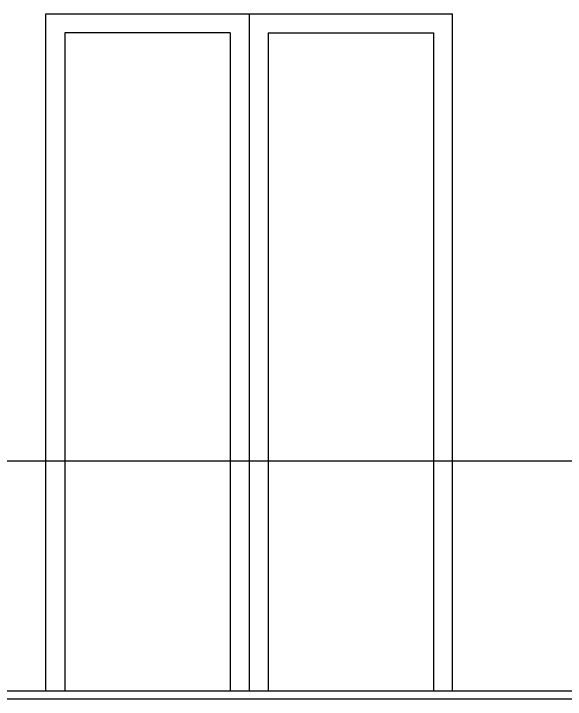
# Model space of a CAD drawing. Header units: millimetres. Extents: x 2002 to 2114, y 811 to 859.
# Drawn here: x 2031.205 to 2033.239, y 817.557 to 820.087 of the extents above; entities that cross this region are included whole.
import ezdxf

# ---------------------------------------------------------------- set-up
doc = ezdxf.new("R2010")
doc.units = ezdxf.units.MM
doc.header["$LTSCALE"] = 0.04
doc.layers.add('0-2', color=1, linetype='Continuous')

msp = doc.modelspace()

# ---------------------------------------------------------------- linework, layer by layer
at = {"layer": '0-2'}
for p, q in [((2031.3231, 817.5869), (2031.3231, 820.0869)), ((2031.3231, 820.0869), (2032.8231, 820.0869)), ((2032.0731, 820.0869), (2032.0731, 817.5869)), ((2032.8231, 817.5869), (2032.8231, 820.0869)), ((2031.3931, 820.0169), (2031.3931, 817.5869)), ((2032.0031, 820.0169), (2031.3931, 820.0169)), ((2032.0031, 820.0169), (2032.0031, 817.5869)), ((2032.1431, 820.0169), (2032.1431, 817.5869)), ((2032.1431, 820.0169), (2032.7531, 820.0169)), ((2032.7531, 820.0169), (2032.7531, 817.5869)), ((2025.9531, 818.4369), (2034.6831, 818.4369)), ((2033.6831, 817.5869), (2028.4531, 817.5869)), ((2033.6831, 817.5569), (2028.4531, 817.5569))]:
    msp.add_line(p, q, dxfattribs=at)

doc.saveas('drawing.dxf')
